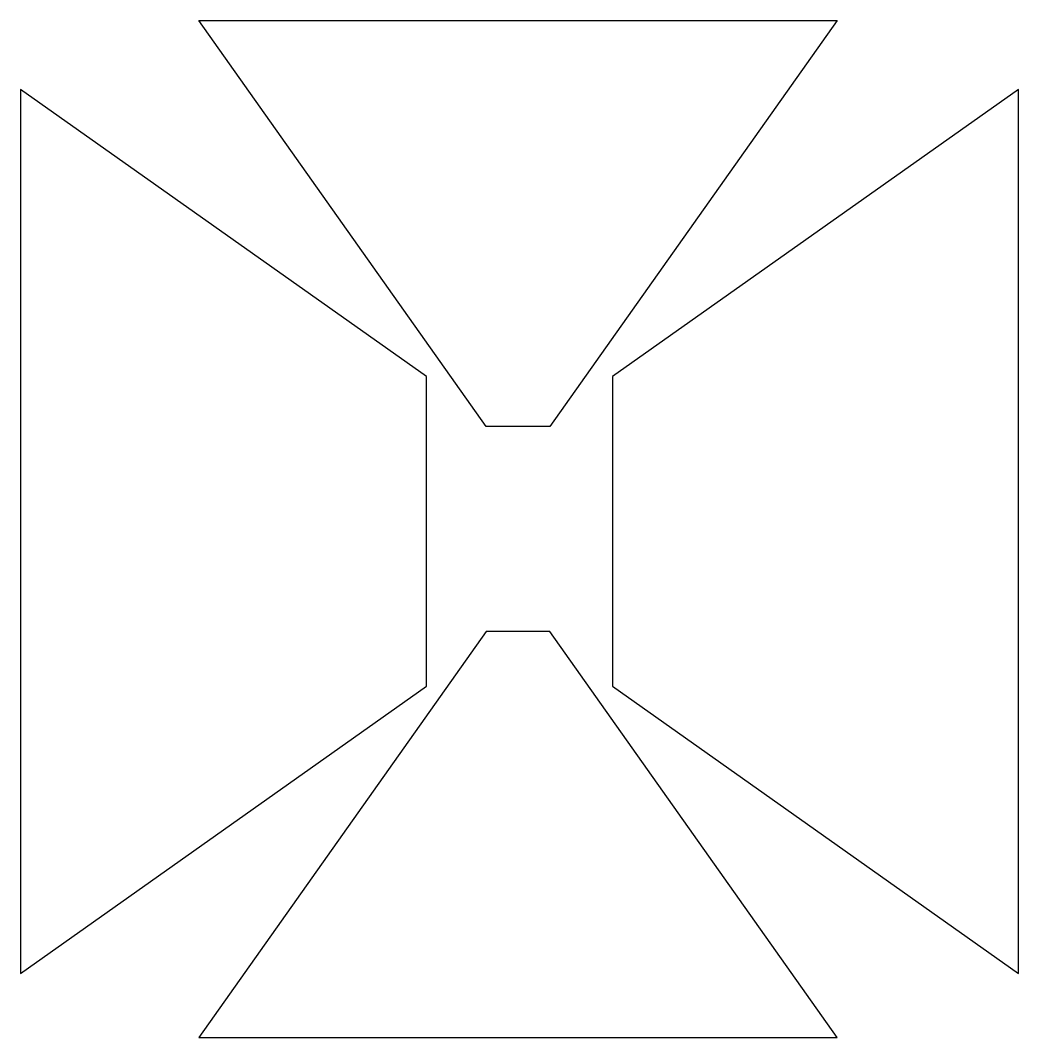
# Model space of a CAD drawing. Extents: x -7 to 217, y 35 to 262.
import ezdxf

# ---------------------------------------------------------------- set-up
doc = ezdxf.new("R2010")
doc.units = 0
doc.layers.get('0').update_dxf_attribs({"linetype": 'CONTINUOUS'})

msp = doc.modelspace()

# ---------------------------------------------------------------- linework, layer by layer
at = {"color": 7}
for p, q in [((97.849998, 171.425366), (33.499997, 262.42997)), ((33.499997, 262.42997), (176.500013, 262.42997)), ((176.500013, 262.42997), (112.150012, 171.425366)), ((84.468713, 182.620842), (-6.535891, 246.970842)), ((-6.535891, 246.970842), (-6.535891, 48.970836)), ((217.188018, 246.970837), (126.183414, 182.620837)), ((217.188018, 48.970852), (217.188018, 246.970837)), ((84.468713, 113.320837), (84.468713, 182.620842)), ((126.183414, 182.620837), (126.183414, 113.320853)), ((112.150012, 171.425366), (97.849998, 171.425366)), ((97.849992, 125.574641), (33.499992, 34.570036)), ((112.149991, 125.574641), (97.849992, 125.574641)), ((176.499992, 34.570036), (112.149991, 125.574641)), ((-6.535891, 48.970836), (84.468713, 113.320837)), ((126.183414, 113.320853), (217.188018, 48.970852)), ((33.499992, 34.570036), (176.499992, 34.570036))]:
    msp.add_line(p, q, dxfattribs=at)

doc.saveas('drawing.dxf')
